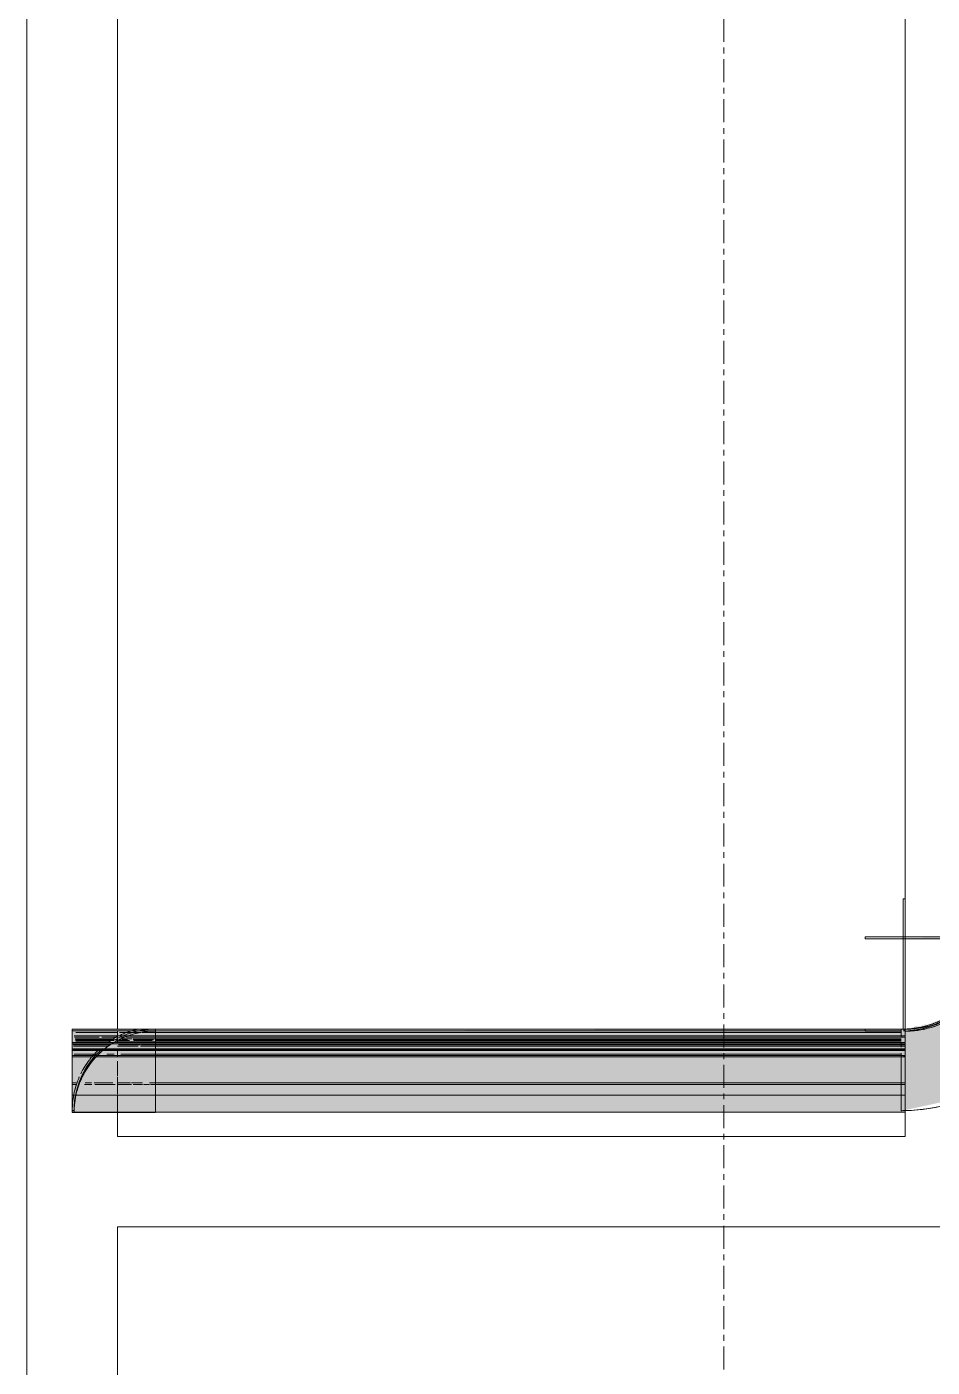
# Model space of a CAD drawing. Header units: millimetres. Extents: x -22227 to 20164, y 15335 to 61747.
# Drawn here: x -4884 to -4384, y 55759 to 56500 of the extents above; entities that cross this region are included whole.
import ezdxf

# ---------------------------------------------------------------- set-up
doc = ezdxf.new("R2010")
doc.units = ezdxf.units.MM
doc.linetypes.add('Grid Line', pattern=[22.225, 12.7, -3.175, 3.175, -3.175])
for name, color, linetype, lineweight in [('A-GENM', 7, 'Continuous', 5), ('A-WALL', 7, 'Continuous', 9), ('S-GRID', 7, 'Continuous', 9)]:
    doc.layers.add(name, color=color, linetype=linetype, lineweight=lineweight)

# ---------------------------------------------------------------- blocks, each defined once
blk = doc.blocks.new('AK-SGS-M3-A_rvt-1-MẶT BẰNG BỐ TRÍ THIẾT BỊ')
at = {"layer": 'A-WALL', "color": 253, "true_color": 0xaaaaaa}
for p, q in [((-4883.59, 57229), (-4883.59, 55736.94)), ((-4833.59, 55946.25), (-4833.59, 57229)), ((-4398.59, 57229), (-4398.59, 55946.57)), ((-4833.59, 55886.94), (-4833.59, 55900.15)), ((-4398.59, 55900.25), (-4398.59, 55886.94)), ((-4398.59, 55886.94), (-4833.59, 55886.94)), ((-4833.59, 55736.94), (-4833.59, 55836.94)), ((-4833.59, 55836.94), (-4398.59, 55836.94)), ((-4398.59, 55836.94), (-4348.59, 55836.94))]:
    blk.add_line(p, q, dxfattribs=at)
at = {"layer": 'A-WALL', "color": 254, "true_color": 0xcccccc}
for p, q in [((-4883.59, 57229), (-4883.59, 55736.94)), ((-4833.59, 55946.25), (-4833.59, 57229)), ((-4398.59, 57229), (-4398.59, 56018.25)), ((-4833.59, 55886.94), (-4833.59, 55900.15)), ((-4398.59, 55900.25), (-4398.59, 55886.94)), ((-4398.59, 55886.94), (-4833.59, 55886.94)), ((-4833.59, 55736.94), (-4833.59, 55836.94)), ((-4833.59, 55836.94), (-4398.59, 55836.94)), ((-4348.59, 55836.94), (-4398.59, 55836.94))]:
    blk.add_line(p, q, dxfattribs=at)
at = {"layer": 'A-WALL', "color": 254, "true_color": 0xdadada}
for p, q in [((-4398.59, 56018.25), (-4398.59, 55997.25)), ((-4398.59, 55996.48), (-4398.59, 55946.57))]:
    blk.add_line(p, q, dxfattribs=at)
at = {"layer": 'A-WALL', "color": 254, "true_color": 0xd6d6d6}
for p, q in [((-4833.59, 55941.78), (-4833.59, 55945.07)), ((-4833.59, 55938.86), (-4833.59, 55941.59)), ((-4398.59, 55944.55), (-4398.59, 55941.59)), ((-4833.59, 55920.15), (-4833.59, 55928.56)), ((-4398.59, 55930.86), (-4398.59, 55924.54)), ((-4833.59, 55910.33), (-4833.59, 55919.67)), ((-4398.59, 55922.93), (-4398.59, 55913.9)), ((-4833.59, 55900.25), (-4833.59, 55909.79)), ((-4398.59, 55912.59), (-4398.59, 55902.33))]:
    blk.add_line(p, q, dxfattribs=at)
at = {"layer": 'A-WALL', "color": 254, "true_color": 0xe0e0e0}
for p, q in [((-4833.59, 55930.86), (-4833.59, 55934.41)), ((-4398.59, 55938.16), (-4398.59, 55935.99))]:
    blk.add_line(p, q, dxfattribs=at)
at = {"layer": 'A-WALL', "color": 7, "true_color": 0xf0f0f0}
for p, q in [((-4833.59, 55923.79), (-4833.59, 55928.34)), ((-4398.59, 55930.86), (-4398.59, 55924.54)), ((-4833.59, 55920.15), (-4833.59, 55922.72)), ((-4833.59, 55916.55), (-4833.59, 55919.67)), ((-4398.59, 55922.5), (-4398.59, 55916.55))]:
    blk.add_line(p, q, dxfattribs=at)
at = {"layer": 'A-WALL', "color": 254, "true_color": 0xeaeaea}
for p, q in [((-4833.59, 55912.49), (-4833.59, 55914.57)), ((-4398.59, 55911.9), (-4398.59, 55902.33)), ((-4833.59, 55900.88), (-4833.59, 55907.64))]:
    blk.add_line(p, q, dxfattribs=at)
blk = doc.blocks.new('AK_ThanhNoiGocVuong - Thanh nhôm trục góc ngoài-V80-MẶT BẰNG BỐ TRÍ THIẾT BỊ')
at = {"layer": 'A-GENM', "true_color": 0xf0f0f0, "transparency": 33554534}
for points in [[(47.9, 0), (51.1, 0.94), (49.78, 1.1), (-22.1, 0)], [(0, -51.1), (23.84, -44.35), (38.54, -32.53), (48.08, -15.19), (46.08, -19.3), (31.35, -38.03), (17.96, -46.43), (0, -50.78)], [(-0.1, -51.1), (0, -49.56), (-1.1, -50), (-0.94, -51.1)]]:
    blk.add_hatch(color=7, dxfattribs=at).paths.add_polyline_path(points)
at = {"layer": 'A-GENM', "color": 253, "true_color": 0xaaaaaa}
for p, q in [((-1.1, 22.1), (-1.1, -49.78)), ((0, 22.1), (-1.1, 22.1)), ((0, -49.56), (0, 22.1)), ((49.78, 1.1), (-22.1, 1.1)), ((-22.1, 1.1), (-22.1, 0)), ((-22.1, 0), (49.56, 0))]:
    blk.add_line(p, q, dxfattribs=at)
at = {"layer": 'A-GENM', "color": 254, "true_color": 0xdcdcdc}
for p, q in [((-1.1, 1.1), (-1.1, 22.1)), ((-1.1, 22.1), (0, 22.1)), ((-22.1, 0), (-22.1, 1.1)), ((-22.1, 1.1), (-1.1, 1.1)), ((-1.1, 0), (-22.1, 0)), ((-1.1, -49.78), (-1.1, 0.32))]:
    blk.add_line(p, q, dxfattribs=at)
at = {"layer": 'A-GENM', "color": 254, "true_color": 0xe8e8e8}
for p, q in [((0, 22.1), (0, 1.1)), ((-0.1, 1.1), (49.78, 1.1)), ((49.56, 0), (-0.1, 0)), ((0, 0.34), (0, -49.56))]:
    blk.add_line(p, q, dxfattribs=at)
at = {"layer": 'A-GENM', "color": 254, "true_color": 0xd6d6d6}
for p, q in [((51.1, 22.1), (50, 22.1)), ((50, 22.1), (50, 2.2)), ((51.1, 2.2), (51.1, 22.1)), ((51.1, 0), (50, 0)), ((-2.2, -50), (-22.1, -50)), ((-22.1, -50), (-22.1, -51.1)), ((-22.1, -51.1), (-2.2, -51.1)), ((0, -50), (0, -51.1))]:
    blk.add_line(p, q, dxfattribs=at)
at = {"layer": 'A-GENM', "color": 7, "true_color": 0xf2f2f2}
for p, q in [((50, 2.2), (50, 22.1)), ((50, 22.1), (51.1, 22.1)), ((-22.1, -51.1), (-22.1, -50)), ((-22.1, -50), (-2.2, -50))]:
    blk.add_line(p, q, dxfattribs=at)
at = {"layer": 'A-GENM', "color": 7, "true_color": 0xf6f6f6}
for p, q in [((51.1, 22.1), (51.1, 2.2)), ((-2.2, -51.1), (-22.1, -51.1))]:
    blk.add_line(p, q, dxfattribs=at)
at = {"layer": 'A-GENM', "color": 7, "true_color": 0xf4f4f4}
for p, q in [((50, 0), (51.1, 0)), ((0, -51.1), (0, -50))]:
    blk.add_line(p, q, dxfattribs=at)
at = {"layer": 'A-GENM', "color": 9, "true_color": 0xc6c6c6}
for radius, start, end in [(50, 348.45074, 0), (51.1, 337.5, 344.5167), (50, 317.2636, 337.27321), (51.1, 321.35413, 333.08411), (51.1, 310.73494, 318.29963), (51.1, 294.71136, 308.41926), (50, 270, 281.49441), (51.1, 285.50162, 292.5)]:
    blk.add_arc((0, 0), radius, start, end, dxfattribs=at)
at = {"layer": 'A-GENM', "color": 254, "true_color": 0xd6d6d6}
for start, end in [(344.5167, 0), (270, 285.50162)]:
    blk.add_arc((0, 0), 51.1, start, end, dxfattribs=at)
at = {"layer": 'A-GENM', "color": 254, "true_color": 0xe6e6e6}
blk.add_arc((0, 0), 51.1, 349.66224, 0, dxfattribs=at)
at = {"layer": 'A-GENM', "color": 7, "true_color": 0xf0f0f0}
for start, end in [(350.3081, 359.11957), (317.6008, 325.19267), (325.67967, 328.61702), (270, 279.6919)]:
    blk.add_arc((0, 0), 50, start, end, dxfattribs=at)
at = {"layer": 'A-GENM', "color": 253, "true_color": 0xaaaaaa}
for start, end in [(337.5, 348.45074), (293.89443, 315), (281.49441, 291.38187)]:
    blk.add_arc((0, 0), 50, start, end, dxfattribs=at)
at = {"layer": 'A-GENM', "color": 254, "true_color": 0xe8e8e8}
for radius, start, end in [(51.1, 339.97132, 344.46384), (51.1, 286.73587, 290.02868), (50, 291.13173, 294.97132)]:
    blk.add_arc((0, 0), radius, start, end, dxfattribs=at)
at = {"layer": 'A-GENM', "color": 7, "true_color": 0xededed}
for radius, start, end in [(50, 345.28968, 350.3081), (51.1, 345.08454, 349.66224), (50, 335.02868, 338.25167), (51.1, 324.03189, 329.81238), (51.1, 310.54598, 315), (51.1, 294.97132, 300), (51.1, 304.77307, 308.05859), (50, 305.69026, 311.57469), (51.1, 270.0243, 283.01197), (50, 279.6919, 284.50611)]:
    blk.add_arc((0, 0), radius, start, end, dxfattribs=at)
blk = doc.blocks.new('AK_BoGocTrongTran - Thanh nhôm C có chân-V81-MẶT BẰNG BỐ TRÍ THIẾT BỊ')
at = {"layer": 'A-GENM', "true_color": 0xf0f0f0, "transparency": 33554534}
for points in [[(0, -460), (9.54, -460), (9.54, 0), (0, 0), (0, -420.76)], [(9.54, -460), (46, -459.2), (44.82, 0), (9.54, 0), (9.54, -420.76)], [(30.61, -460), (34.17, -460), (34.17, 0), (30.61, 0), (30.61, -420.76)], [(34.5, -460), (37.91, -460), (37.91, 0), (34.5, 0), (34.5, -420.76)], [(34.17, -460), (34.85, -460), (34.17, -420.76)], [(37.91, -460), (38.61, -460), (37.91, -420.76)]]:
    blk.add_hatch(color=7, dxfattribs=at).paths.add_polyline_path(points)
at = {"layer": 'A-GENM', "color": 253, "true_color": 0xaaaaaa}
for p, q in [((0, 0), (9.54, 0)), ((0, 0), (0, -460)), ((9.54, -460), (9.54, 0)), ((30.61, -460), (30.61, -46.1)), ((34.17, -46.1), (34.17, -460)), ((34.85, -460), (34.85, -46.1)), ((37.91, -460), (37.91, -46.1)), ((38.61, -46.1), (38.61, -460)), ((46, -460), (46, -46.1)), ((46, -457.49), (46, -46.1)), ((46, -457.49), (46, -46.1)), ((9.54, -460), (0, -460)), ((9.54, -460), (30.6, -460)), ((34.17, -460), (30.61, -460)), ((34.85, -460), (34.17, -460)), ((37.91, -460), (34.85, -460)), ((38.61, -460), (37.91, -460)), ((38.86, -460), (44.82, -460))]:
    blk.add_line(p, q, dxfattribs=at)
at = {"layer": 'A-GENM', "color": 254, "true_color": 0xd6d6d6}
for p, q in [((0, 0), (30.72, 0)), ((30.61, 0), (31.35, 0)), ((34.31, 0), (30.79, 0)), ((34.17, 0), (31.35, 0)), ((31.35, -46.1), (31.35, 0)), ((34.5, -46.1), (34.5, 0)), ((34.83, 0), (35.15, 0)), ((37.91, 0), (35.15, 0)), ((35.15, -46.1), (35.15, 0)), ((38.14, 0), (35.74, 0)), ((38.97, 0), (45, 0)), ((46, 0), (45, 0)), ((45, -46.1), (45, 0)), ((45, 0), (46, 0)), ((45, -46.1), (45, 0)), ((45, -46.1), (45, -457.9)), ((46, -460), (46, -46.1)), ((34.83, -460), (34.5, -460)), ((43.47, -460), (41.7, -460)), ((44.82, -460), (46, -460)), ((45, -460), (46, -460)), ((46, -460), (45, -460))]:
    blk.add_line(p, q, dxfattribs=at)
at = {"layer": 'A-GENM', "color": 9, "true_color": 0xc6c6c6}
for p, q in [((30.6, 0), (9.54, 0)), ((30.61, 0), (34.17, 0)), ((30.61, -46.1), (30.61, 0)), ((34.17, 0), (34.85, 0)), ((34.17, 0), (34.17, -46.1)), ((34.85, 0), (37.91, 0)), ((34.85, -46.1), (34.85, 0)), ((37.91, 0), (38.61, 0)), ((37.91, -46.1), (37.91, 0)), ((38.61, 0), (38.61, -46.1)), ((46, 0), (38.86, 0)), ((46, -46.1), (46, 0)), ((46, -46.1), (46, 0)), ((46, -46.1), (46, 0)), ((31.35, -460), (31.35, -46.1)), ((34.5, -460), (34.5, -46.1)), ((35.15, -460), (35.15, -46.1)), ((45, -457.9), (45, -46.1)), ((45, -457.9), (45, -46.1)), ((22.5, -460), (0, -460)), ((30.72, -460), (22.69, -460)), ((31.35, -460), (30.61, -460)), ((30.79, -460), (34.31, -460)), ((31.35, -460), (34.17, -460)), ((35.15, -460), (34.83, -460)), ((35.15, -460), (37.91, -460)), ((35.74, -460), (38.14, -460))]:
    blk.add_line(p, q, dxfattribs=at)
at = {"layer": 'A-GENM', "color": 254, "true_color": 0xe0e0e0}
for p, q in [((31.82, 0), (34.43, 0)), ((34.5, 0), (34.83, 0)), ((36.04, 0), (38.06, 0)), ((46, 0), (45, 0)), ((45, 0), (45, -46.1)), ((46, -46.1), (46, 0)), ((38.06, -460), (36.04, -460)), ((45, -460), (43.47, -460)), ((45, -460), (46, -460))]:
    blk.add_line(p, q, dxfattribs=at)
blk = doc.blocks.new('AK_BoGocTrong - Thanh nhôm C có chân-V82-MẶT BẰNG BỐ TRÍ THIẾT BỊ')
at = {"layer": 'A-GENM', "true_color": 0xf0f0f0, "transparency": 33554534}
for points in [[(0, -457.9), (1.23, -460), (45, -458.4), (43.37, 0), (0.03, -1.1), (0, -46.1), (0, -456.26)], [(31.35, -456.18), (32.82, -460), (34.85, -460), (34.17, 0), (31.35, -1.12), (31.35, -436.91)], [(35.15, -423.49), (35.74, -460), (38.61, -460), (37.91, 0), (35.15, -0.83), (35.15, -420.76)], [(30.61, -460), (31.35, -460), (30.61, -457.9)], [(34.5, -460), (35.15, -460), (34.5, -457.9)]]:
    blk.add_hatch(color=7, dxfattribs=at).paths.add_polyline_path(points)
at = {"layer": 'A-GENM', "color": 254, "true_color": 0xe7e7e7}
for p, q in [((0, 0), (22.5, 0)), ((22.5, 0), (30.72, 0)), ((38.97, 0), (45, 0)), ((45, 0), (46, 0)), ((45, -25), (45, 0)), ((46, 0), (46, -25)), ((0, -5.55), (0, -2.26)), ((0, -10.89), (0, -5.6)), ((0, -18.02), (0, -10.98)), ((0, -24.5), (0, -18.11)), ((11.65, -460), (2.1, -460)), ((22.27, -460), (13.73, -460)), ((30.72, -460), (24.43, -460)), ((45, -460), (43.47, -460))]:
    blk.add_line(p, q, dxfattribs=at)
at = {"layer": 'A-GENM', "color": 254, "true_color": 0xeaeaea}
for p, q in [((9.54, 0), (0, 0)), ((16.21, 0), (9.54, 0)), ((30.79, 0), (16.38, 0)), ((31.82, 0), (34.43, 0)), ((36.04, 0), (38.06, 0)), ((43.73, 0), (39.22, 0)), ((45, 0), (46, 0)), ((45, 0), (45, -25)), ((46, 0), (45, 0)), ((45, 0), (45, -25)), ((46, 0), (46, -25)), ((46, 0), (46, -25)), ((9.54, -25), (9.54, -33.88)), ((30.61, -27.58), (30.61, -36.5)), ((31.35, -26.98), (31.35, -46.1)), ((35.15, -25), (35.15, -45.8)), ((38.61, -46.1), (38.61, -25)), ((9.54, -35.23), (9.54, -39.33)), ((45, -34.41), (45, -42.37)), ((45, -34.41), (45, -42.37)), ((46, -36.56), (46, -46.1)), ((46, -36.56), (46, -46.1)), ((9.54, -39.82), (9.54, -42.74)), ((30.61, -37.22), (30.61, -46.1)), ((34.17, -457.9), (34.17, -46.1)), ((37.91, -46.1), (37.91, -457.9)), ((9.54, -457.9), (9.54, -460)), ((30.61, -457.9), (30.61, -460)), ((31.35, -457.9), (31.35, -460)), ((35.15, -457.9), (35.15, -460)), ((38.61, -460), (38.61, -457.9)), ((2.08, -460), (9.54, -460)), ((9.54, -460), (11.71, -460)), ((13.74, -460), (16.21, -460)), ((16.38, -460), (22.38, -460)), ((24.45, -460), (30.79, -460)), ((38.06, -460), (36.04, -460)), ((41.34, -460), (43.63, -460))]:
    blk.add_line(p, q, dxfattribs=at)
at = {"layer": 'A-GENM', "color": 254, "true_color": 0xe2e2e2}
for p, q in [((0, -2.26), (0, 0)), ((43.47, -460), (41.7, -460))]:
    blk.add_line(p, q, dxfattribs=at)
at = {"layer": 'A-GENM', "color": 7, "true_color": 0xececec}
for p, q in [((9.54, 0), (9.54, -2.07)), ((30.61, 0), (31.35, 0)), ((31.82, 0), (34.17, 0)), ((34.31, 0), (32.03, 0)), ((34.83, 0), (35.15, 0)), ((35.74, 0), (37.91, 0)), ((38.14, 0), (35.74, 0)), ((9.54, -6.38), (9.54, -14.56)), ((30.61, -1.18), (30.61, -12.64)), ((31.35, -1.12), (31.35, -13.21)), ((35.15, -0.83), (35.15, -16.16)), ((38.61, -20.7), (38.61, -2.23)), ((9.54, -15.61), (9.54, -23.67)), ((30.61, -16.07), (30.61, -23.36)), ((31.35, -16.71), (31.35, -23.34)), ((35.15, -20.8), (35.15, -23.19)), ((34.5, -25), (34.5, -44.94)), ((34.85, -46.1), (34.85, -457.9)), ((34.5, -457.9), (34.5, -460)), ((30.98, -460), (30.61, -460)), ((31.35, -460), (30.98, -460)), ((35.15, -460), (34.83, -460)), ((37.91, -460), (35.74, -460)), ((35.74, -460), (38.14, -460)), ((46, -460), (45, -460))]:
    blk.add_line(p, q, dxfattribs=at)
at = {"layer": 'A-GENM', "color": 7, "true_color": 0xededed}
for p, q in [((34.17, 0), (31.82, 0)), ((34.5, 0), (34.83, 0)), ((37.91, 0), (35.74, 0)), ((38.61, 0), (37.91, 0)), ((34.5, -0.88), (34.5, -15.65)), ((34.5, -19.77), (34.5, -23.22)), ((35.15, -16.16), (35.15, -18.75)), ((34.17, -44.29), (34.17, -25)), ((37.91, -25), (37.91, -46.1)), ((34.17, -460), (34.17, -457.9)), ((37.91, -457.9), (37.91, -460)), ((34.83, -460), (34.5, -460)), ((35.74, -460), (37.91, -460)), ((37.91, -460), (38.61, -460))]:
    blk.add_line(p, q, dxfattribs=at)
at = {"layer": 'A-GENM', "color": 7, "true_color": 0xeeeeee}
for p, q in [((34.85, 0), (34.17, 0)), ((46, 0), (44.82, 0)), ((34.17, -15.4), (34.17, -0.9)), ((34.85, -0.85), (34.85, -15.93)), ((37.91, -2.44), (37.91, -19.18)), ((34.17, -17.47), (34.17, -15.4)), ((34.17, -23.23), (34.17, -20.76)), ((34.5, -15.65), (34.5, -17.9)), ((34.85, -15.93), (34.85, -18.36)), ((34.85, -20.1), (34.85, -23.21)), ((37.91, -19.18), (37.91, -21.54)), ((34.85, -25), (34.85, -45.66)), ((34.85, -457.9), (34.85, -460)), ((34.17, -460), (34.85, -460)), ((44.82, -460), (46, -460)), ((46, -460), (45, -460)), ((45, -460), (46, -460))]:
    blk.add_line(p, q, dxfattribs=at)
at = {"layer": 'A-GENM', "color": 254, "true_color": 0xe0e0e0}
for p, q in [((0, -45.8), (0, -26.69)), ((45, -34.41), (45, -25)), ((46, -25), (46, -36.56)), ((45, -46.1), (45, -42.37)), ((9.54, -46.1), (9.54, -457.9)), ((30.61, -46.1), (30.61, -457.9)), ((31.35, -46.1), (31.35, -457.9)), ((35.15, -46.1), (35.15, -457.9)), ((38.61, -457.9), (38.61, -46.1)), ((45, -46.1), (45, -438)), ((45, -46.1), (45, -438)), ((46, -46.1), (46, -458.4)), ((46, -46.1), (46, -458.4)), ((45, -457.9), (45, -438))]:
    blk.add_line(p, q, dxfattribs=at)
at = {"layer": 'A-GENM', "color": 254, "true_color": 0xe6e6e6}
for p, q in [((45, -25), (45, -34.41)), ((45, -25), (45, -34.41)), ((46, -25), (46, -36.56)), ((46, -25), (46, -36.56)), ((45, -42.37), (45, -34.41)), ((46, -36.56), (46, -46.1)), ((45, -42.37), (45, -46.1)), ((45, -42.37), (45, -46.1)), ((34.5, -46.1), (34.5, -457.9)), ((45, -438), (45, -457.9)), ((45, -438), (45, -457.9))]:
    blk.add_line(p, q, dxfattribs=at)
at = {"layer": 'A-GENM', "color": 9, "true_color": 0xc6c6c6}
blk.add_line((0, -460), (0, -46.1), dxfattribs=at)
at = {"layer": 'A-GENM', "color": 254, "true_color": 0xd6d6d6}
for p, q in [((45, -438), (45, -46.1)), ((46, -46.1), (46, -458.4))]:
    blk.add_line(p, q, dxfattribs=at)
blk = doc.blocks.new('AK_MiengBoGocNgoai - Miếng bo góc ngoài-V88-MẶT BẰNG BỐ TRÍ THIẾT BỊ')
at = {"layer": 'A-GENM', "true_color": 0xf0f0f0, "transparency": 33554534}
h = blk.add_hatch(color=7, dxfattribs=at)
h.paths.add_polyline_path([(-52.2, -45), (-50.1, -43.82), (-48.99, -0.9), (-52.2, -2.71), (-52.2, -36.36)])
h.paths.add_polyline_path([(-0.1, -29), (7.31, -24.06), (26.46, -4.88), (40.24, 22.16), (45, 52.2), (0.65, 50.45), (-0.1, 36.54), (-0.1, -27.15)])
h.paths.add_polyline_path([(-31.84, 3.05), (-20.23, 9.61), (-30.87, 3.7)])
h.paths.add_polyline_path([(-13.39, 16.37), (-9.01, 21.13), (-11.93, 18.55)])
h = blk.add_hatch(color=7, dxfattribs=at)
h.paths.add_polyline_path([(-11.46, 17.47), (-24.34, 8.06), (-12.24, 16.3)])
h.paths.add_polyline_path([(-50.1, -44.67), (-16.75, -37.49), (-0.1, -27.08), (-1.6, 33.75), (-7.68, 23.13), (-17.69, 11.31), (-36.7, 0.62), (-45.42, -0.19), (-50.1, -2.71), (-50.1, -43.85)])
h = blk.add_hatch(color=7, dxfattribs=at)
h.paths.add_polyline_path([(-40.23, 1.94), (-27.19, 6.26), (-34.41, 3.54), (-41.65, 2.1)])
h.paths.add_polyline_path([(-3.92, 30.7), (-2.82, 35.85), (-3.92, 30.87)])
h = blk.add_hatch(color=7, dxfattribs=at)
h.paths.add_polyline_path([(-29.86, 4.48), (-20.23, 10.81), (-29.8, 4.52)])
h.paths.add_polyline_path([(-3.92, 30.7), (-2.25, 35.85), (-3.81, 30.85)])
h.paths.add_polyline_path([(-15.29, 15.29), (-11.73, 19.01), (-14.64, 16.25)])
blk.add_hatch(color=7, dxfattribs=at).paths.add_polyline_path([(-13.55, 16.28), (-11.62, 19.01), (-12.04, 18.55)])
at = {"layer": 'A-GENM', "color": 7, "true_color": 0xeeeeee}
for p, q in [((1.53, 52.2), (0, 52.2)), ((-52.2, 0), (-52.2, -1.53))]:
    blk.add_line(p, q, dxfattribs=at)
at = {"layer": 'A-GENM', "color": 254, "true_color": 0xeaeaea}
for p, q in [((0, 52.2), (1, 52.2)), ((9.85, 52.2), (7.75, 52.2)), ((-52.2, -1), (-52.2, 0)), ((-52.2, -7.75), (-52.2, -9.86))]:
    blk.add_line(p, q, dxfattribs=at)
at = {"layer": 'A-GENM', "color": 254, "true_color": 0xd6d6d6}
for p, q in [((1, 52.2), (4.21, 52.2)), ((15.17, 52.2), (17.36, 52.2)), ((17.37, 52.2), (22.45, 52.2)), ((23, 52.2), (26.33, 52.2)), ((26.35, 52.2), (33.34, 52.2)), ((33.61, 52.2), (36.3, 52.2)), ((36.32, 52.2), (45, 52.2)), ((-52.2, -4.21), (-52.2, -2.5)), ((-52.2, -17.37), (-52.2, -15.17)), ((-52.2, -22.45), (-52.2, -17.41)), ((-52.2, -26.35), (-52.2, -23)), ((-52.2, -33.34), (-52.2, -26.39)), ((-52.2, -45), (-52.2, -33.61))]:
    blk.add_line(p, q, dxfattribs=at)
at = {"layer": 'A-GENM', "color": 254, "true_color": 0xe6e6e6}
for p, q in [((4.24, 52.2), (2.26, 52.2)), ((17.35, 52.2), (15.12, 52.2)), ((22.5, 52.2), (17.36, 52.2)), ((26.32, 52.2), (23.35, 52.2)), ((33.35, 52.2), (26.34, 52.2)), ((36.3, 52.2), (34.23, 52.2)), ((45, 52.2), (36.32, 52.2)), ((-52.2, -2.26), (-52.2, -4.25)), ((-52.2, -15.12), (-52.2, -17.36)), ((-52.2, -17.4), (-52.2, -22.5)), ((-52.2, -23.4), (-52.2, -26.34)), ((-52.2, -26.38), (-52.2, -33.35)), ((-52.2, -34.29), (-52.2, -45))]:
    blk.add_line(p, q, dxfattribs=at)
at = {"layer": 'A-GENM', "color": 254, "true_color": 0xe0e0e0}
for p, q in [((7.83, 52.2), (9.85, 52.2)), ((-52.2, -2.5), (-52.2, -1)), ((-52.2, -9.86), (-52.2, -7.83))]:
    blk.add_line(p, q, dxfattribs=at)
at = {"layer": 'A-GENM', "color": 254, "true_color": 0xe6e6e6}
for start, end in [(358.74153, 0), (270, 271.25847)]:
    blk.add_arc((-52.2, 52.2), 97.2, start, end, dxfattribs=at)
at = {"layer": 'A-GENM', "color": 254, "true_color": 0xd6d6d6}
for start, end in [(358.74153, 0), (302.65677, 358.74153), (270, 271.25847)]:
    blk.add_arc((-52.2, 52.2), 97.2, start, end, dxfattribs=at)
at = {"layer": 'A-GENM', "color": 254, "true_color": 0xdadada}
for radius, start, end in [(52.2, 348.11646, 357.52204), (53.2, 337.5, 344.62467), (52.2, 315, 335.22318), (53.2, 295.68031, 315), (52.2, 272.47796, 281.88354), (53.2, 285.25755, 289.94985), (97.2, 271.25847, 302.65677)]:
    blk.add_arc((-52.2, 52.2), radius, start, end, dxfattribs=at)
at = {"layer": 'A-GENM', "color": 254, "true_color": 0xe2e2e2}
for radius, start, end in [(53.2, 346.51921, 353.8883), (53.2, 317.3346, 333.58086), (53.2, 274.05573, 283.48079), (53.2, 289.94985, 292.5), (97.2, 288, 302.65677), (97.2, 271.25847, 288)]:
    blk.add_arc((-52.2, 52.2), radius, start, end, dxfattribs=at)
at = {"layer": 'A-GENM', "color": 9, "true_color": 0xc6c6c6}
blk.add_arc((-52.2, 52.2), 97.2, 302.65677, 358.74153, dxfattribs=at)
at = {"layer": 'A-GENM', "color": 254, "true_color": 0xcccccc}
for start, end in [(337.5, 348.11646), (281.88354, 315)]:
    blk.add_arc((-52.2, 52.2), 52.2, start, end, dxfattribs=at)
blk = doc.blocks.new('AK_MiengBoGocNgoai - Miếng bo góc ngoài-V89-MẶT BẰNG BỐ TRÍ THIẾT BỊ')
at = {"layer": 'A-GENM', "true_color": 0xf0f0f0, "transparency": 33554534}
blk.add_hatch(color=7, dxfattribs=at).paths.add_polyline_path([(-52.2, 45), (-16.75, 37.49), (6.39, 24.98), (26.44, 4.93), (40.24, -22.16), (45, -52.2), (-0.24, -51.01), (-6.77, -28.04), (-15.29, -15.29), (-20.23, -10.27), (-36.7, -1.56), (-44.44, -1.54), (-52.2, 1.53), (-52.2, 36.36)])
at = {"layer": 'A-GENM', "color": 9, "true_color": 0xc6c6c6}
for p, q in [((-52.2, 45), (-52.2, 26.38)), ((-52.2, 26.34), (-52.2, 17.4)), ((-52.2, 17.36), (-52.2, 15.12)), ((-52.2, 4.25), (-52.2, 0)), ((0, -52.2), (4.24, -52.2)), ((15.12, -52.2), (17.35, -52.2)), ((17.36, -52.2), (26.32, -52.2)), ((26.34, -52.2), (36.3, -52.2)), ((36.32, -52.2), (45, -52.2))]:
    blk.add_line(p, q, dxfattribs=at)
at = {"layer": 'A-GENM', "color": 254, "true_color": 0xd6d6d6}
for p, q in [((-52.2, 33.61), (-52.2, 45)), ((-52.2, 26.39), (-52.2, 33.34)), ((-52.2, 23), (-52.2, 26.35)), ((-52.2, 17.41), (-52.2, 22.45)), ((-52.2, 15.17), (-52.2, 17.37)), ((-52.2, 15.12), (-52.2, 13.18)), ((-52.2, 9.86), (-52.2, 7.75)), ((-52.2, 2.5), (-52.2, 4.21)), ((4.21, -52.2), (1, -52.2)), ((7.75, -52.2), (9.85, -52.2)), ((13.18, -52.2), (15.12, -52.2)), ((17.36, -52.2), (15.17, -52.2)), ((22.45, -52.2), (17.37, -52.2)), ((26.33, -52.2), (23, -52.2)), ((33.34, -52.2), (26.35, -52.2)), ((36.3, -52.2), (33.61, -52.2)), ((45, -52.2), (36.32, -52.2))]:
    blk.add_line(p, q, dxfattribs=at)
at = {"layer": 'A-GENM', "color": 254, "true_color": 0xe0e0e0}
for p, q in [((-52.2, 7.83), (-52.2, 9.86)), ((-52.2, 1), (-52.2, 2.5)), ((-52.2, 0), (-52.2, 1)), ((1, -52.2), (0, -52.2)), ((9.85, -52.2), (7.83, -52.2))]:
    blk.add_line(p, q, dxfattribs=at)
at = {"layer": 'A-GENM', "color": 253, "true_color": 0xaaaaaa, "flags": 128}
blk.add_lwpolyline([(0, -52.2), (-0.04, -50.11), (-0.17, -48.03), (-0.38, -45.95), (-0.67, -43.88), (-1.04, -41.83), (-1.5, -39.79), (-2.03, -37.77), (-2.65, -35.78), (-3.35, -33.81), (-4.12, -31.87), (-4.97, -29.97), (-5.9, -28.1), (-6.9, -26.26), (-7.97, -24.47), (-9.12, -22.73), (-10.33, -21.03), (-11.61, -19.38), (-12.96, -17.78), (-14.36, -16.24), (-15.83, -14.75), (-17.36, -13.33), (-18.94, -11.97), (-20.58, -10.67), (-22.26, -9.44), (-24, -8.28), (-25.78, -7.18), (-27.6, -6.16), (-29.46, -5.21), (-31.35, -4.34), (-33.28, -3.55), (-35.25, -2.83), (-37.23, -2.19), (-39.25, -1.63), (-41.28, -1.16), (-43.33, -0.76), (-45.39, -0.45), (-47.47, -0.22), (-49.55, -0.07), (-51.64, 0), (-52.2, 0)], dxfattribs=at)
at = {"layer": 'A-GENM', "color": 9, "true_color": 0xc6c6c6}
for radius, start, end in [(97.2, 88.74153, 90), (97.2, 1.25847, 88.74153), (53.2, 74.74245, 85.94427), (53.2, 64.31969, 70.05015), (53.2, 24.17789, 42.6654), (53.2, 4.05573, 15.37533), (97.2, 360, 1.25847)]:
    blk.add_arc((-52.2, -52.2), radius, start, end, dxfattribs=at)
at = {"layer": 'A-GENM', "color": 254, "true_color": 0xd6d6d6}
for start, end in [(88.74153, 90), (360, 1.25847)]:
    blk.add_arc((-52.2, -52.2), 97.2, start, end, dxfattribs=at)
at = {"layer": 'A-GENM', "color": 253, "true_color": 0xaaaaaa}
for radius, start, end in [(97.2, 1.25847, 88.74153), (52.2, 0.56625, 89.43375), (53.2, 70.05015, 74.74245), (53.2, 45, 64.31969), (53.2, 15.37533, 22.5)]:
    blk.add_arc((-52.2, -52.2), radius, start, end, dxfattribs=at)
blk = doc.blocks.new('AK_Phụ kiện Panel_Thanh phào C_J - Thanh nhôm C có chân_bo_-V90-MẶT BẰNG BỐ TRÍ THIẾT BỊ')
at = {"layer": 'A-GENM', "true_color": 0xf0f0f0, "transparency": 33554534}
h = blk.add_hatch(color=7, dxfattribs=at)
h.paths.add_polyline_path([(-4851.46, 55923.75), (-4839.41, 55938.16), (-4843.19, 55934.41), (-4847.73, 55928.56)])
h.paths.add_polyline_path([(-4834.95, 55940.23), (-4812.49, 55946.25), (-4824.56, 55945.07), (-4832.03, 55941.59)])
at = {"layer": 'A-GENM', "color": 254, "true_color": 0xe0e0e0}
blk.add_line((-4812.49, 55946.25), (-4822.03, 55946.25), dxfattribs=at)
at = {"layer": 'A-GENM', "color": 7, "true_color": 0xededed}
blk.add_line((-4822.03, 55946.25), (-4812.49, 55946.25), dxfattribs=at)
at = {"layer": 'A-GENM', "color": 254, "true_color": 0xd6d6d6}
for p, q in [((-4858.49, 55901.25), (-4857.49, 55901.25)), ((-4857.49, 55901.25), (-4858.49, 55901.25)), ((-4858.49, 55901.25), (-4858.49, 55900.25)), ((-4858.49, 55900.25), (-4857.49, 55900.25)), ((-4857.49, 55900.25), (-4857.49, 55901.25))]:
    blk.add_line(p, q, dxfattribs=at)
at = {"layer": 'A-GENM', "color": 254, "true_color": 0xeaeaea}
for p, q in [((-4857.49, 55901.25), (-4858.49, 55901.25)), ((-4858.49, 55900.25), (-4858.49, 55901.25)), ((-4858.49, 55901.25), (-4857.49, 55901.25))]:
    blk.add_line(p, q, dxfattribs=at)
at = {"layer": 'A-GENM', "color": 254, "true_color": 0xe2e2e2}
blk.add_line((-4857.49, 55900.25), (-4858.49, 55900.25), dxfattribs=at)
at = {"layer": 'A-GENM', "color": 254, "true_color": 0xe7e7e7}
blk.add_line((-4857.49, 55901.25), (-4857.49, 55900.25), dxfattribs=at)
at = {"layer": 'A-GENM', "color": 7, "true_color": 0xececec}
blk.add_arc((-4812.49, 55901.25), 46, 102.3354, 105.90851, dxfattribs=at)
at = {"layer": 'A-GENM', "color": 7, "true_color": 0xededed}
for radius, start, end in [(45, 91.13467, 99.78258), (46, 106.61735, 109.84828)]:
    blk.add_arc((-4812.49, 55901.25), radius, start, end, dxfattribs=at)
at = {"layer": 'A-GENM', "color": 254, "true_color": 0xe0e0e0}
for radius, start, end in [(45, 90.58283, 94.97607), (46, 132.98061, 138.7285), (45, 130.57396, 137.04855)]:
    blk.add_arc((-4812.49, 55901.25), radius, start, end, dxfattribs=at)
at = {"layer": 'A-GENM', "color": 254, "true_color": 0xd6d6d6}
for radius, start, end in [(46, 115.83253, 123.9485), (45, 113.1842, 120), (46, 105.47972, 115.22496), (45, 95.87135, 112.0722), (46, 138.7285, 142.17422), (45, 137.04855, 140.88716), (46, 142.45328, 153.98958), (45, 141.24424, 155.28175), (46, 156.24744, 168.93167), (45, 155.43802, 168.51653), (46, 168.98936, 180), (45, 168.61414, 180)]:
    blk.add_arc((-4812.49, 55901.25), radius, start, end, dxfattribs=at)
at = {"layer": 'A-GENM', "color": 7, "true_color": 0xf0f0f0}
for radius, start, end in [(46, 111.94951, 114.97395), (45, 101.54264, 105), (46, 143.4286, 149.67161), (45, 142.26286, 150), (45, 138.55528, 141.97797), (46, 156.30849, 160.44137)]:
    blk.add_arc((-4812.49, 55901.25), radius, start, end, dxfattribs=at)
at = {"layer": 'A-GENM', "color": 7, "true_color": 0xf2f2f2}
blk.add_arc((-4812.49, 55901.25), 45, 108.33666, 112.65806, dxfattribs=at)
at = {"layer": 'A-GENM', "color": 7, "true_color": 0xf1f1f1}
for start, end in [(155.63686, 159.95024), (151.38209, 155.49047)]:
    blk.add_arc((-4812.49, 55901.25), 45, start, end, dxfattribs=at)
at = {"layer": 'A-GENM', "color": 254, "true_color": 0xeaeaea}
for radius, start, end in [(46, 169.27179, 180), (45, 169.00211, 180), (46, 162.7877, 166.56047)]:
    blk.add_arc((-4812.49, 55901.25), radius, start, end, dxfattribs=at)
blk = doc.blocks.new('AK_MiengBoGocTrong - AK_MiengBoGocTrong-V91-MẶT BẰNG BỐ TRÍ THIẾT BỊ')
at = {"layer": 'A-GENM', "true_color": 0xf0f0f0, "transparency": 33554534}
blk.add_hatch(color=7, dxfattribs=at).paths.add_polyline_path([(0, 0), (-46.1, 0), (-46.1, -46.1), (0, -46.1)])
at = {"layer": 'A-GENM', "color": 9, "true_color": 0xc6c6c6}
for p, q in [((-46.1, -46.1), (-46.1, 0)), ((0, 0), (0, -45)), ((0, -45), (0, -46.1))]:
    blk.add_line(p, q, dxfattribs=at)
at = {"layer": 'A-GENM', "color": 254, "true_color": 0xd6d6d6}
for p, q in [((-46.1, 0), (-45, 0)), ((-45, 0), (-42.04, 0)), ((-28.06, 0), (-20.47, 0)), ((-19.52, 0), (-10.66, 0)), ((-9.65, 0), (-0.1, 0)), ((-38.71, -46.1), (-44.92, -46.1)), ((-0.1, -46.1), (-30.71, -46.1))]:
    blk.add_line(p, q, dxfattribs=at)
at = {"layer": 'A-GENM', "color": 253, "true_color": 0xaaaaaa}
for p, q in [((0, 0), (-46.1, 0)), ((-46.1, 0), (-46.1, -46.1)), ((0, -46.1), (0, 0)), ((-46.1, -46.1), (0, -46.1))]:
    blk.add_line(p, q, dxfattribs=at)
at = {"layer": 'A-GENM', "color": 254, "true_color": 0xe0e0e0}
for p, q in [((-34.36, 0), (-30.9, 0)), ((-35.84, -46.1), (-38.01, -46.1)), ((-30.71, -46.1), (-34.27, -46.1))]:
    blk.add_line(p, q, dxfattribs=at)
at = {"layer": 'A-GENM', "color": 254, "true_color": 0xd6d6d6}
for start, end in [(180.7818, 200.99947), (201.75941, 210), (226.78486, 230.18532), (230.49243, 243.95791), (244.11657, 255), (257.58542, 269.87121)]:
    blk.add_arc((0, 0), 45, start, end, dxfattribs=at)
at = {"layer": 'A-GENM', "color": 254, "true_color": 0xe0e0e0}
for start, end in [(212.02387, 216.0594), (219.86985, 225)]:
    blk.add_arc((0, 0), 45, start, end, dxfattribs=at)
blk = doc.blocks.new('AK_MiengBoGocTrong - AK_MiengBoGocTrong-V92-MẶT BẰNG BỐ TRÍ THIẾT BỊ')
at = {"layer": 'A-GENM', "true_color": 0xf0f0f0, "transparency": 33554534}
for points in [[(-0.1, 46.1), (-1.1, 45.85), (-20.48, 39.81), (-28.41, 34.44), (-36.08, 26.26), (-41.67, 15.99), (-45.98, 0.52), (-46.1, 0), (-44.92, 46.1), (-9.64, 46.1)], [(0, 10.45), (-1.27, 0), (-43.85, 0.61), (-41.44, 16.54), (-35.84, 25.52), (-16.78, 41.34), (-6.11, 43.66), (-0.1, 43.47), (0, 14.17)]]:
    blk.add_hatch(color=7, dxfattribs=at).paths.add_polyline_path(points)
at = {"layer": 'A-GENM', "color": 254, "true_color": 0xeaeaea}
for p, q in [((-46.1, 21.1), (-46.1, 46.1)), ((-0.1, 46.1), (-15.4, 46.1)), ((-2.28, 44.94), (-0.49, 45)), ((-46.1, 0), (-46.1, 9.54))]:
    blk.add_line(p, q, dxfattribs=at)
at = {"layer": 'A-GENM', "color": 7, "true_color": 0xededed}
for p, q in [((-46.1, 46.1), (-46.1, 21.1)), ((-46.1, 9.54), (-46.1, 0)), ((-28.05, 0), (-23.53, 0)), ((-22.6, 0), (-20.41, 0)), ((-19.52, 0), (-16.4, 0))]:
    blk.add_line(p, q, dxfattribs=at)
at = {"layer": 'A-GENM', "color": 254, "true_color": 0xe2e2e2}
for p, q in [((-44.92, 46.1), (-38.71, 46.1)), ((-30.71, 46.1), (-0.1, 46.1)), ((-0.49, 45), (0, 45)), ((-24.31, 37.87), (-22.78, 38.81)), ((0, 21.59), (0, 43.87)), ((-39.91, 20.78), (-39.05, 22.36))]:
    blk.add_line(p, q, dxfattribs=at)
at = {"layer": 'A-GENM', "color": 254, "true_color": 0xe7e7e7}
for p, q in [((-38.01, 46.1), (-35.84, 46.1)), ((-34.27, 46.1), (-30.71, 46.1)), ((-4.08, 44.81), (-2.28, 44.94)), ((-12.9, 43.11), (-11.17, 43.59))]:
    blk.add_line(p, q, dxfattribs=at)
at = {"layer": 'A-GENM', "color": 7, "true_color": 0xf3f3f3}
blk.add_line((-31.92, 46.1), (-34.27, 46.1), dxfattribs=at)
at = {"layer": 'A-GENM', "color": 7, "true_color": 0xf0f0f0}
blk.add_line((-16.4, 46.1), (-30.71, 46.1), dxfattribs=at)
at = {"layer": 'A-GENM', "color": 254, "true_color": 0xdadada}
for p, q in [((0, 46.1), (0, 45)), ((0, 43.87), (0, 46.1)), ((0, 45), (0, 21.71))]:
    blk.add_line(p, q, dxfattribs=at)
at = {"layer": 'A-GENM', "color": 254, "true_color": 0xe6e6e6}
for p, q in [((-46.1, 9.54), (-46.1, 21.1)), ((-45, 0), (-46.1, 0)), ((-15.4, 0), (-12.83, 0)), ((-9.64, 0), (-1.27, 0))]:
    blk.add_line(p, q, dxfattribs=at)
at = {"layer": 'A-GENM', "color": 7, "true_color": 0xececec}
blk.add_line((-46.1, 21.1), (-46.1, 9.54), dxfattribs=at)
at = {"layer": 'A-GENM', "color": 254, "true_color": 0xd6d6d6}
for p, q in [((-40.71, 19.17), (-39.91, 20.78)), ((0, 0), (0, 19.52)), ((-43.87, 0), (-45, 0)), ((-20.47, 0), (-25.33, 0)), ((-10.66, 0), (-14.98, 0))]:
    blk.add_line(p, q, dxfattribs=at)
at = {"layer": 'A-GENM', "color": 9, "true_color": 0xc6c6c6}
blk.add_line((0, 19.52), (0, 0), dxfattribs=at)
at = {"layer": 'A-GENM', "color": 254, "true_color": 0xe0e0e0}
for p, q in [((-30.9, 0), (-34.36, 0)), ((-25.33, 0), (-28.06, 0)), ((-14.98, 0), (-19.52, 0)), ((-1.28, 0), (-9.65, 0))]:
    blk.add_line(p, q, dxfattribs=at)
at = {"layer": 'A-GENM', "color": 254, "true_color": 0xe7e7e7, "flags": 128}
for points in [[(-7.65, 44.35), (-5.87, 44.62), (-4.08, 44.81)], [(-31.35, 32.28), (-30.04, 33.51), (-28.67, 34.68), (-27.26, 35.8), (-25.81, 36.86), (-24.31, 37.87)], [(-22.78, 38.81), (-21.21, 39.69), (-19.61, 40.5)], [(-19.61, 40.5), (-17.97, 41.26), (-16.31, 41.94)], [(-11.17, 43.59), (-9.42, 44), (-7.65, 44.35)], [(-39.05, 22.36), (-38.13, 23.9), (-37.14, 25.41)]]:
    blk.add_lwpolyline(points, dxfattribs=at)
at = {"layer": 'A-GENM', "color": 254, "true_color": 0xeaeaea, "flags": 128}
for points in [[(-16.31, 41.94), (-14.62, 42.56), (-12.9, 43.11)], [(-37.14, 25.41), (-36.09, 26.87), (-34.99, 28.3), (-33.83, 29.67), (-32.62, 31), (-31.35, 32.28)]]:
    blk.add_lwpolyline(points, dxfattribs=at)
at = {"layer": 'A-GENM', "color": 254, "true_color": 0xe0e0e0, "flags": 128}
for points in [[(-43.71, 10.7), (-43.25, 12.44), (-42.72, 14.16), (-42.12, 15.85)], [(-42.12, 15.85), (-41.45, 17.52), (-40.71, 19.17)], [(-44.86, 3.6), (-44.68, 5.39), (-44.43, 7.17), (-44.1, 8.94), (-43.71, 10.7)]]:
    blk.add_lwpolyline(points, dxfattribs=at)
at = {"layer": 'A-GENM', "color": 254, "true_color": 0xd6d6d6, "flags": 128}
blk.add_lwpolyline([(-45, 0), (-44.96, 1.8), (-44.86, 3.6)], dxfattribs=at)
at = {"layer": 'A-GENM', "color": 254, "true_color": 0xe7e7e7}
for start, end in [(95.16647, 102.41458), (107.25444, 115.88343), (129.81468, 133.21514), (143.9406, 147.97613)]:
    blk.add_arc((0, 0), 45, start, end, dxfattribs=at)
at = {"layer": 'A-GENM', "color": 254, "true_color": 0xe2e2e2}
for start, end in [(90.12879, 92.78511), (117.21489, 127.60906)]:
    blk.add_arc((0, 0), 45, start, end, dxfattribs=at)
at = {"layer": 'A-GENM', "color": 254, "true_color": 0xeaeaea}
blk.add_arc((0, 0), 45, 135, 140.13015, dxfattribs=at)
at = {"layer": 'A-GENM', "color": 254, "true_color": 0xe0e0e0}
blk.add_arc((0, 0), 45, 160.39416, 169.60583, dxfattribs=at)
at = {"layer": 'A-GENM', "color": 254, "true_color": 0xd6d6d6}
for start, end in [(151.93492, 158.24059), (169.60583, 179.2182)]:
    blk.add_arc((0, 0), 45, start, end, dxfattribs=at)
blk = doc.blocks.new('AK_NepV - AK_NepV-V93-MẶT BẰNG BỐ TRÍ THIẾT BỊ')
at = {"layer": 'A-GENM', "color": 254, "true_color": 0xeaeaea}
for p, q in [((-29.7, 460), (-28.7, 460)), ((-29.7, 460), (-29.7, 457.65)), ((-28.7, 460), (-14.39, 460)), ((-28.7, 460), (-28.7, 457.73)), ((-6.15, 460), (-5.29, 460)), ((-5.29, 460), (-4.47, 460)), ((-2.83, 460), (-1, 460)), ((-1, 460), (0, 460)), ((-29.7, 453.23), (-29.7, 449.08)), ((-28.7, 452.85), (-28.7, 449.27)), ((-6.15, 457.84), (-6.15, 438.79)), ((-5.29, 458.1), (-5.29, 436.98)), ((-4.47, 458.35), (-4.47, 437.01)), ((-2.83, 458.84), (-2.83, 435)), ((-1, 458), (-1, 435)), ((-29.7, 447.35), (-29.7, 436.21)), ((-28.7, 447.81), (-28.7, 437.5)), ((-2.83, 431.66), (-2.83, 428.43)), ((-1, 427.73), (-1, 422.75)), ((-13.62, 413.9), (-13.62, 2.1)), ((0, 413.9), (0, 22)), ((-28.7, 0), (-29.7, 0)), ((-22.75, 0), (-28.7, 0)), ((-14.39, 0), (-20.71, 0)), ((-5.29, 0), (-6.15, 0)), ((-1, 0), (-2.83, 0)), ((0, 0), (-1, 0))]:
    blk.add_line(p, q, dxfattribs=at)
at = {"layer": 'A-GENM', "color": 7, "true_color": 0xf0f0f0}
for p, q in [((-14.39, 460), (-28.7, 460)), ((-4.47, 460), (-5.04, 460)), ((-1, 453.38), (-1, 435)), ((-3.54, 443.66), (-3.54, 435)), ((-10.31, 435), (-10.31, 414.68)), ((-3.54, 433.18), (-3.54, 430.83)), ((-1, 427.73), (-1, 422.75)), ((-12.8, 413.9), (-12.8, 2.1)), ((-10.69, 413.9), (-10.69, 2.1)), ((-8.49, 413.9), (-8.49, 2.1)), ((-28.7, 0), (-22.75, 0)), ((-20.71, 0), (-14.39, 0)), ((-13.62, 0), (-12.8, 0)), ((-10.31, 2.1), (-10.31, 0)), ((-5.04, 0), (-4.47, 0))]:
    blk.add_line(p, q, dxfattribs=at)
at = {"layer": 'A-GENM', "color": 7, "true_color": 0xf1f1f1}
for p, q in [((-12.8, 460), (-13.62, 460)), ((-13.18, 460), (-10.83, 460)), ((-10.31, 460), (-8.49, 460)), ((-12.8, 440.9), (-12.8, 436.7)), ((-10.69, 439.66), (-10.69, 436.77)), ((-10.31, 440.3), (-10.31, 436.79)), ((-12.8, 433.01), (-12.8, 413.9)), ((-10.69, 435), (-10.69, 415.43)), ((-9.9, 431.44), (-9.9, 413.9)), ((-8.49, 435), (-8.49, 423.55)), ((0, 425.59), (0, 435)), ((-8.49, 422.19), (-8.49, 413.9)), ((-10.31, 413.9), (-10.31, 2.1)), ((-9.9, 413.9), (-9.9, 39.68)), ((-9.9, 39.24), (-9.9, 2.1)), ((-10.69, 2.1), (-10.69, 0)), ((-8.49, 0), (-10.31, 0)), ((-9.9, 2.1), (-9.9, 0)), ((-8.49, 2.1), (-8.49, 0))]:
    blk.add_line(p, q, dxfattribs=at)
at = {"layer": 'A-GENM', "color": 7, "true_color": 0xf3f3f3}
for p, q in [((-10.83, 460), (-13.18, 460)), ((-9.9, 439.32), (-9.9, 436.8)), ((-9.9, 435), (-9.9, 431.44)), ((0, 413.9), (0, 417.63)), ((0, 2.1), (0, 22))]:
    blk.add_line(p, q, dxfattribs=at)
at = {"layer": 'A-GENM', "color": 7, "true_color": 0xededed}
for p, q in [((-13.18, 460), (-10.83, 460)), ((-7.78, 459.33), (-7.78, 442.21)), ((-13.62, 433.04), (-13.62, 413.9)), ((-5.04, 433.76), (-5.04, 429.36)), ((-3.54, 430.14), (-3.54, 413.9)), ((-1, 433.83), (-1, 427.73)), ((0, 435), (0, 425.59)), ((-5.04, 426.26), (-5.04, 415.07)), ((-13.62, 2.1), (-13.62, 0)), ((-3.54, 2.1), (-3.54, 0))]:
    blk.add_line(p, q, dxfattribs=at)
at = {"layer": 'A-GENM', "color": 7, "true_color": 0xeeeeee}
for p, q in [((-10.39, 459.13), (-10.39, 444.26)), ((-13.62, 458.88), (-13.62, 446.76)), ((0, 459), (0, 435)), ((-13.62, 443.27), (-13.62, 436.67)), ((-10.39, 444.26), (-10.39, 441.96)), ((-10.39, 440.52), (-10.39, 436.79)), ((-7.78, 442.21), (-7.78, 439.15)), ((-10.39, 435), (-10.39, 414.84)), ((0, 425.59), (0, 418.32)), ((-10.39, 2.1), (-10.39, 0))]:
    blk.add_line(p, q, dxfattribs=at)
at = {"layer": 'A-GENM', "color": 7, "true_color": 0xf2f2f2}
for p, q in [((-10.31, 459.14), (-10.31, 444.2)), ((-5.04, 458.18), (-5.04, 435)), ((-3.54, 458.63), (-3.54, 444.99)), ((-1, 458), (-1, 453.38)), ((0, 435), (0, 456.69)), ((-10.31, 444.2), (-10.31, 441.86)), ((0, 418.32), (0, 425.59)), ((0, 22), (0, 413.9))]:
    blk.add_line(p, q, dxfattribs=at)
at = {"layer": 'A-GENM', "color": 7, "true_color": 0xf4f4f4}
for p, q in [((-9.9, 459.17), (-9.9, 443.88)), ((-8.49, 459.28), (-8.49, 442.78)), ((-12.8, 458.94), (-12.8, 446.2)), ((-10.69, 459.11), (-10.69, 444.5)), ((0, 456.69), (0, 459)), ((-10.69, 444.5), (-10.69, 442.35)), ((-9.9, 443.88), (-9.9, 441.32)), ((-8.49, 442.78), (-8.49, 439.86))]:
    blk.add_line(p, q, dxfattribs=at)
at = {"layer": 'A-GENM', "color": 254, "true_color": 0xe6e6e6}
for p, q in [((-29.7, 435), (-29.7, 427.26)), ((-28.7, 435), (-28.7, 427.69)), ((-6.15, 435), (-6.15, 413.9)), ((-5.29, 434.37), (-5.29, 428.36)), ((-4.47, 432.4), (-4.47, 426.76)), ((-2.83, 435), (-2.83, 431.66)), ((-1, 433.83), (-1, 427.73)), ((-29.7, 426.19), (-29.7, 421.04)), ((-28.7, 427.15), (-28.7, 421.19)), ((-5.29, 425.89), (-5.29, 415.69)), ((-4.47, 426.18), (-4.47, 413.9)), ((-2.83, 428.19), (-2.83, 413.9)), ((-29.7, 420.55), (-29.7, 417.31)), ((-29.7, 416.67), (-29.7, 413.9)), ((-28.7, 417.18), (-28.7, 413.9)), ((-7.78, 413.9), (-7.78, 2.1)), ((-5.04, 413.9), (-5.04, 2.1)), ((-3.54, 413.9), (-3.54, 2.1)), ((-1, 413.9), (-1, 2.1)), ((-29.7, 2.1), (-29.7, 0)), ((-28.7, 2.1), (-28.7, 0)), ((-2.83, 2.1), (-2.83, 0))]:
    blk.add_line(p, q, dxfattribs=at)
at = {"layer": 'A-GENM', "color": 7, "true_color": 0xececec}
for p, q in [((-7.78, 434.28), (-7.78, 422.22)), ((-7.78, 421.8), (-7.78, 413.9)), ((-1, 421.36), (-1, 413.9)), ((0, 417.63), (0, 413.9)), ((-10.39, 413.9), (-10.39, 2.1)), ((0, 22), (0, 2.1)), ((-7.78, 2.1), (-7.78, 0)), ((-4.47, 0), (-5.29, 0))]:
    blk.add_line(p, q, dxfattribs=at)
at = {"layer": 'A-GENM', "color": 254, "true_color": 0xe0e0e0}
blk.add_line((-1, 421.36), (-1, 413.9), dxfattribs=at)
at = {"layer": 'A-GENM', "color": 254, "true_color": 0xd6d6d6}
for p, q in [((-29.7, 413.9), (-29.7, 2.1)), ((-28.7, 413.9), (-28.7, 2.1)), ((-6.15, 413.9), (-6.15, 2.1)), ((-5.29, 413.9), (-5.29, 2.1)), ((-4.47, 413.9), (-4.47, 2.1)), ((-2.83, 413.9), (-2.83, 2.1)), ((-1, 413.9), (-1, 2.1))]:
    blk.add_line(p, q, dxfattribs=at)
blk = doc.blocks.new('AK-SGS-M3-Hrvt_rvt-1-MẶT BẰNG BỐ TRÍ THIẾT BỊ')
at = {"layer": 'A-GENM', "color": 253, "lineweight": 5, "true_color": 0xaaaaaa}
for name, p in [('AK_ThanhNoiGocVuong - Thanh nhôm trục góc ngoài-V80-MẶT BẰNG BỐ TRÍ THIẾT BỊ', (-4398.49, 55996.15)), ('AK_MiengBoGocNgoai - Miếng bo góc ngoài-V88-MẶT BẰNG BỐ TRÍ THIẾT BỊ', (-4348.49, 55946.15)), ('AK_Phụ kiện Panel_Thanh phào C_J - Thanh nhôm C có chân_bo_-V90-MẶT BẰNG BỐ TRÍ THIẾT BỊ', (0, 0))]:
    blk.add_blockref(name, p, dxfattribs=at)
at = {"layer": 'A-GENM', "color": 253, "lineweight": 5, "true_color": 0xaaaaaa, "extrusion": (0, 0, -1)}
for name, p, rotation in [('AK_MiengBoGocNgoai - Miếng bo góc ngoài-V89-MẶT BẰNG BỐ TRÍ THIẾT BỊ', (4348.49, 55946.15), 180), ('AK_MiengBoGocTrong - AK_MiengBoGocTrong-V92-MẶT BẰNG BỐ TRÍ THIẾT BỊ', (4812.49, 55900.15), 269.9999999999996)]:
    blk.add_blockref(name, p, dxfattribs=dict(at, rotation=rotation))
at = {"layer": 'A-GENM', "color": 253, "lineweight": 5, "true_color": 0xaaaaaa}
for name, p, rotation in [('AK_BoGocTrongTran - Thanh nhôm C có chân-V81-MẶT BẰNG BỐ TRÍ THIẾT BỊ', (-4858.59, 55900.25), 89.99999999999869), ('AK_BoGocTrong - Thanh nhôm C có chân-V82-MẶT BẰNG BỐ TRÍ THIẾT BỊ', (-4858.59, 55900.25), 89.99999999999952), ('AK_MiengBoGocTrong - AK_MiengBoGocTrong-V91-MẶT BẰNG BỐ TRÍ THIẾT BỊ', (-4812.49, 55900.15), 269.9999999999995), ('AK_NepV - AK_NepV-V93-MẶT BẰNG BỐ TRÍ THIẾT BỊ', (-4398.59, 55945.25), 89.99999999999952)]:
    blk.add_blockref(name, p, dxfattribs=dict(at, rotation=rotation))

msp = doc.modelspace()

# ---------------------------------------------------------------- linework, layer by layer
at = {"layer": 'S-GRID', "linetype": 'Grid Line'}
msp.add_line((-4498.59, 15797.66), (-4498.59, 59870.47), dxfattribs=at)

# ---------------------------------------------------------------- block references
at = {"lineweight": 5}
for name in ['AK-SGS-M3-Hrvt_rvt-1-MẶT BẰNG BỐ TRÍ THIẾT BỊ', 'AK-SGS-M3-A_rvt-1-MẶT BẰNG BỐ TRÍ THIẾT BỊ']:
    msp.add_blockref(name, (0, 0), dxfattribs=at)

doc.saveas('drawing.dxf')
